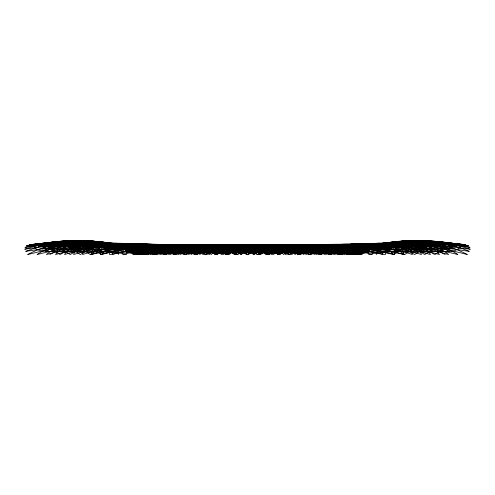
<?xml version="1.0" encoding="UTF-8"?>
<svg xmlns="http://www.w3.org/2000/svg" width="495" height="495" viewBox="0 0 495 495"><rect width="100%" height="100%" fill="white"/><g stroke="black" fill="none" stroke-linecap="round" stroke-linejoin="round"><path stroke-width="0.74" d="M90.245 254.523L115.193 249.344L134.448 246.702L143.21 246.163L165.862 246.918L199.145 247.24L312.815 247.166L351.79 246.163L360.552 246.702L379.807 249.344L404.755 254.523C413.368 248.533 423.281 241.727 434.059 241.362L434.313 241.894L433.54 242.643L431.634 243.478L424.271 244.883L412.979 245.551L376.546 246.306L344.223 249.171L316.194 249.901L257.326 250.192L188.546 250.006L150.777 249.171L118.46 246.306L82.022 245.551L70.729 244.883L63.366 243.478L61.46 242.643L60.687 241.894L60.941 241.362C71.719 241.727 81.632 248.533 90.245 254.523L95.64 250.977L117.754 247.358L136.311 245.848L159.235 246.535L163.22 249.987L166.499 254.523C148.655 246.467 128.917 245.025 109.68 243.317C98.746 242.977 89.434 249.455 80.283 254.523C72.146 249.171 63.49 242.179 53.349 241.956L52.433 242.488L52.538 243.33L56.418 245.359L65.736 246.776L117.971 248.094L142.319 251.336L171.332 251.998L232.304 252.221L313.502 252.079L352.681 251.336L377.029 248.094L429.264 246.776L438.582 245.359L442.462 243.33L442.567 242.488L441.651 241.956C431.51 242.179 422.854 249.171 414.717 254.523L398.921 246.009L394.311 244.431L389.794 243.552L385.32 243.317L371.083 245.105L351.79 246.163L314.065 246.819L273.061 246.77L269.676 247.166L261.849 249.195L247.5 254.523C238.2 245.755 218.103 239.487 211.532 254.523C199.714 247.475 185.767 245.211 172.198 244.747L171.815 246.819L173.974 254.523C156.29 246.98 136.905 244.53 117.866 243.361C111.437 242.049 107.768 249.047 109.587 254.523C130.587 251.039 151.458 245.774 172.829 244.907C188.1 244.53 204.194 246.194 217.392 254.523C224.823 240.7 242.996 246.108 255.346 245.136C265.202 244.796 278.914 243.101 283.468 254.523C295.286 247.475 309.233 245.211 322.802 244.747L323.186 246.819L321.026 254.523C340.461 246.318 361.833 243.924 382.746 243.249C390.803 241.746 403.84 243.843 403.388 254.523C382.022 247.735 359.574 244.945 337.219 244.468L330.264 254.523C374.214 236.957 422.705 243.02 467.311 254.523C452.343 246.64 435.755 241.814 418.844 240.886L418.758 240.558L411.722 240.731L387.307 243.973L380.606 244.313L308.954 245.174L255.346 245.136L251.231 245.675L244.085 247.995L240.91 249.777L235.379 254.523C210.957 237.383 178.8 246.937 152.683 254.523L151.334 251.72L150.777 249.171L150.251 245.607L150.567 244.245L157.93 244.419L164.736 254.523C146.322 247.624 126.689 244.165 107.106 243.156C99.99 242.16 91.086 246.306 91.612 254.523C115.273 247.141 140.221 244.134 164.971 244.586L169.179 249.746L174.166 254.523C190.16 249.121 206.891 244.394 223.938 245.167C234.5 244.301 245.947 246.652 253.539 254.523C261.991 247.364 273.339 244.876 284.198 245.044C289.804 244.542 293.752 249.523 294.878 254.523C317.611 242.321 344.124 244.641 369.016 243.856C382.375 245.638 407.496 235.868 412.391 254.523C381.181 243.917 347.96 243.336 315.389 244.87C275.239 245.223 235.088 244.976 194.943 245.013C170.107 244.815 145.282 244.165 120.452 243.738C108.591 244.481 86.285 237.649 82.609 254.523C104.563 247.562 127.543 244.066 150.567 244.245L151.854 244.771L154.038 246.881L160.429 254.523C116.993 237.575 69.684 242.637 24.75 249.226C43.597 243.175 63.44 239.735 83.278 240.731L107.693 243.973L114.395 244.307L186.046 245.174L247.5 245.143L254.702 246.628L257.858 248.001L354.216 248.657L368.75 245.563L384.324 243.546L396.52 242.797L409.792 242.977L428.534 244.264L470.25 249.226C447.703 241.919 423.602 238.714 399.997 241.442C383.093 244.01 364.184 242.352 350.51 254.523C365.694 249.369 380.946 242.748 397.145 241.993C418.108 240.607 439.449 240.316 460.016 245.217C435.124 244.14 410.2 244.555 385.296 244.437C372.005 243.738 357.563 244.561 347.552 254.523C381.911 240.972 420.905 235.416 456.712 246.652C431.188 246.201 405.653 246.665 380.148 245.26C367.562 244.227 353.325 244.134 344.297 254.523C377.425 242.166 416.345 233.603 449.274 251.411L399.36 250.977L381.905 251.794L342.794 252.308L232.019 252.524L142.207 252.209L113.095 251.794L95.64 250.977L45.726 251.411C66.689 240.384 91.006 238.881 113.844 243.961C124.715 245.613 135.735 245.768 146.687 246.052C151.352 247.407 154.954 250.946 158.054 254.523C141.626 247.401 123.694 244.821 106.041 242.723C93.023 241.826 81.18 248.385 70.203 254.523L57.785 246.417L51.01 243.398L48.225 242.754L34.984 245.217C59.876 244.14 84.8 244.555 109.704 244.437C122.995 243.738 137.437 244.561 147.448 254.523C114.982 240.749 78.798 238.454 44.241 243.231L43.523 244.159L44.061 245.353C56.207 251.776 71.175 248.243 84.441 249.443C101.011 250.167 118.54 247.661 134.139 254.523L134.547 245.879L135.005 244.703L136.75 243.856L196.818 245.235L306.337 245.167L396.433 243.051L404.854 242.501L411.345 241.084L418.844 240.886L441.651 241.956L465.913 244.759C445.611 242.513 425.193 240.867 404.762 241.244C387.536 242.018 371.343 248.44 355.435 254.523C367.766 245.334 382.907 242.958 397.77 241.678C421.895 238.757 446.546 241.405 470.009 247.389C427.408 241.548 383.408 238.411 342.484 254.523L351.735 247.048L355.447 244.74L358.25 243.856L396.433 243.051L414.556 243.917L434.567 246.201L469.285 251.355C428.255 234.11 381.521 239.667 340.758 254.523C350.392 241.721 367.476 246.095 381.156 243.961C408.437 242.717 435.823 242.377 463.066 244.561C437.332 240.923 411.184 241.449 385.32 243.317C367.488 244.914 349.377 247.24 332.857 254.523C339.193 242.327 354.043 246.25 365.143 245.526C394.422 247.952 423.726 249.369 453.135 248.756L440.791 244.629L428.509 241.944L416.159 240.681L409.984 240.613L389.491 245.613L377.246 247.358L318.044 249.084L186.182 249.158L125.142 247.778L111.14 246.646L89.576 241.48L83.76 240.558L62.079 241.152L29.087 244.759C49.389 242.513 69.807 240.867 90.239 241.244C107.465 242.018 123.657 248.44 139.565 254.523C129.028 247.512 116.87 242.767 104.099 242.717C78.328 238.169 51.901 241.436 26.353 245.829C50.236 243.521 74.256 240.719 98.27 242.488C113.497 244.703 128.118 249.839 142.721 254.523C136.502 250.705 130.228 246.807 123.267 244.481C113.757 241.975 103.709 243.868 94.007 242.835C71.138 238.757 47.409 241.603 24.991 247.389C67.592 241.548 111.592 238.411 152.516 254.523C147.541 250.705 143.018 245.44 136.75 243.856L98.567 243.051L80.444 243.917L60.433 246.201L25.715 251.355C42.675 245.087 60.65 240.279 78.841 240.681C104.433 241.164 130.346 245.118 154.242 254.523C144.608 241.721 127.524 246.095 113.844 243.961C86.563 242.717 59.177 242.377 31.934 244.561C57.668 240.923 83.816 241.455 109.68 243.317C127.512 244.914 145.623 247.24 162.143 254.523C155.807 242.327 140.957 246.25 129.857 245.526C100.578 247.952 71.274 249.369 41.865 248.756C76.892 234.085 116.375 241.882 150.703 254.523C141.675 244.134 127.438 244.227 114.852 245.26C89.348 246.665 63.812 246.201 38.288 246.652L44.637 244.864L57.451 242.222L70.556 240.743L78.841 240.681L101.135 247.624L107.502 248.775L123.465 249.666L160.157 250.451L306.089 250.687L371.535 249.666L387.498 248.775L393.865 247.624L410.881 242.006L417.836 240.477L432.921 241.152L449.076 242.711L468.647 245.829C444.764 243.521 420.744 240.719 396.73 242.488C381.503 244.703 366.882 249.839 352.279 254.523C360.057 249.901 367.946 244.505 377.134 243.361C404.452 242.575 431.461 248.162 457.881 254.523C427.804 234.481 388.402 239.685 357.291 254.523C365.762 249.721 374.542 245.025 384.225 243.286M134.139 254.523C148.816 248.329 164.854 246.058 180.656 245.062L195.278 254.523C208.141 249.864 221.432 245.539 235.212 245.019C246.807 245.656 257.691 250.26 268.339 254.523C277.256 250.693 298.268 235.601 300.403 254.523C313.997 247.599 329.342 245.112 344.433 244.245L344.749 245.613L344.223 249.171L343.666 251.72L342.317 254.523C316.2 246.937 284.043 237.383 259.621 254.523C250.662 243.602 231.425 241.473 223.325 254.523C210.573 245.774 194.566 244.728 179.611 244.87L178.856 245.118C177.049 247.877 178.652 251.503 178.881 254.523C133.755 236.393 83.03 242.915 37.119 254.523C56.282 241.492 80.728 239.258 103.102 243.02C115.972 248.063 129.758 246.875 143.265 247.048C168.418 246.541 193.576 247.048 218.734 246.702C239.215 245.724 259.974 246.349 279.131 254.523C285.448 252.103 304.035 238.794 303.126 254.523C319.046 247.073 336.81 246.194 354.086 245.792C363.844 244.907 378.972 242.389 382.901 254.523C365.403 249.956 347.465 246.448 329.311 246.572L325.295 250.557L319.82 254.523C307.339 250.748 294.568 247.444 281.482 246.813C273.271 247.624 265.803 251.46 258.266 254.523L238.268 247.983L227.694 250.718L215.87 254.523C209.552 252.103 190.965 238.794 191.874 254.523C163.133 241.016 130.723 247.11 101.252 254.523C91.445 248.329 80.803 242.247 69.158 240.712L68.564 240.991L68.892 241.511C90.09 247.327 112.835 242.797 134.547 245.879C173.677 249.313 213.011 248.094 252.24 248.459C290.887 248.267 329.621 248.966 368.15 245.334C387.325 243.051 407.465 247.03 426.108 241.511L426.436 240.991L425.842 240.712C414.197 242.247 403.555 248.329 393.748 254.523L371.535 249.666L361.969 248.063L344.532 246.46L299.797 246.986L188.861 246.869L158.431 246.374L150.468 246.46L149.929 247.296L150.69 250.303L154.514 254.523L176.956 249.084L190.6 247.222L196.954 246.875L372.914 246.838L379.51 246.318L391.898 243.02L398.246 241.826L411.24 240.558L418.844 240.886L413.467 242.519L405.3 243.305L374.517 244.029L328.513 246.331L247.5 247.054L166.487 246.331L120.483 244.029L89.7 243.305L81.533 242.519L76.156 240.886C59.245 241.814 42.657 246.64 27.689 254.523C73.687 242.934 123.967 236.666 169.253 254.523L164.971 244.586C179.004 245.229 193.384 247.537 205.772 254.523C212.844 235.769 235.552 249.932 247.5 254.523C256.682 250.519 265.964 245.755 276.123 245.037C291.456 245.458 306.405 249.585 320.834 254.523L325.821 249.746L329.8 244.703L337.219 244.468L335.233 249.523L331.508 254.523C316.231 249.437 300.378 245.384 284.198 245.044C274.787 245.842 266.36 250.693 257.914 254.523C247.995 250.39 237.909 245.687 227.026 245.025C212.485 245.508 198.377 249.728 184.746 254.523L172.829 244.907L165.2 244.703L150.251 245.607L134.324 247.661L117.829 250.266L100.603 254.523C101.067 232 130.414 248.812 140.147 254.523C119.536 247.37 98.357 239.574 76.156 240.886L76.242 240.558L83.76 240.558L92.751 241.09L109.704 244.437L120.737 245.916L158.122 247.537L238.268 247.983L247.5 246.696L298.046 246.875L304.4 247.222L318.044 249.084L340.486 254.523L344.31 250.303L345.034 248.595L345.071 247.296L344.532 246.46C328.655 245.978 312.054 247.661 297.427 254.523C296.214 239.128 274.106 250.885 266.83 254.523L261.805 249.895L258.767 248.317L251.615 246.727L247.5 247.246L179.759 247.556L115.038 245.86L97.23 241.678L83.278 240.731C102.267 240.817 120.384 247.358 137.709 254.523C129.238 249.721 120.458 245.025 110.775 243.286M393.748 254.523C388.389 248.583 381.008 243.732 372.673 244.542C357.576 245.724 342.435 248.397 328.501 254.523L333.302 248.36L335.765 246.535L336.971 246.714C336.303 250.26 332.603 252.271 330.115 254.523L308.818 249.158L295.855 247.24L289.816 246.856L280.801 249.202L269.057 254.523C254.993 250.866 236.703 240.372 223.802 252.004L198.037 252.134L197.573 254.523C185.365 248.812 171.815 246.677 158.431 246.374L158.029 246.714C142.467 247.457 127.147 250.606 112.099 254.523L113.095 251.794L115.193 249.344L117.754 247.358L120.737 245.916L123.917 245.105L127.215 244.926L172.928 246.856L227.032 246.795L236.233 248.317L240.322 249.87L247.5 254.523C265.394 240.081 289.983 249.035 309.585 254.523L321.8 246.72C338.877 246.807 355.781 250.024 372.197 254.523L372.457 251.955C370.248 244.146 360.348 244.802 354.086 245.792C342.064 247.011 330.165 249.783 319.034 254.523L321.96 247.481L321.8 246.72C309.369 246.795 296.672 248.7 285.553 254.523C280.981 241.634 265.134 249.381 255.371 247.259C245.922 246.659 234.395 245.594 228.17 254.523C221.605 251.213 201.385 240.415 198.037 252.134L203.439 254.523C207.021 239.939 226.555 249.734 234.568 254.523C237.977 250.786 242.55 248.243 247.5 247.246C252.45 248.243 257.023 250.786 260.432 254.523C268.445 249.734 287.979 239.939 291.561 254.523C303.249 248.762 316.392 246.764 329.311 246.572L326.446 250.074L323.891 254.523C343.344 245.817 364.994 244.778 385.927 244.283L397.77 241.678L411.722 240.731C391.96 241.257 373.304 248.156 354.853 254.523C363.59 249.641 372.574 244.227 382.746 243.249C405.021 244.487 427.043 249.035 448.649 254.523C419.092 231.109 378.359 245.13 346.048 254.523C351.957 250.458 357.6 245.136 364.834 243.676C390.171 242.569 415.163 248.144 439.517 254.523C427.971 241.331 408.035 241.084 391.935 243.187C373.762 244.14 355.886 248.812 338.648 254.523C342.713 250.934 346.129 245.761 351.444 244.041C375.185 243.348 398.747 247.692 421.406 254.523C417.446 243.101 402.67 242.234 392.516 243.02C379.665 242.909 367.977 248.49 356.975 254.523L385.927 244.283L374.641 247.853L358.578 254.523C372.599 246.337 388.464 241.566 404.7 241.003L404.762 241.244C386.063 244.128 367.271 248.038 349.321 254.523C356.165 250.179 362.934 244.815 371.145 243.503C379.95 243.348 396.421 240.576 394.397 254.523C371.139 248.236 346.927 244.685 322.802 244.747C307.37 244.716 290.986 245.965 277.608 254.523C270.183 240.477 250.637 244.641 241.461 254.523C218.815 237.272 188.001 247.178 163.492 254.523L159.767 249.523L157.93 244.419C172.421 245.211 187.197 247.605 200.122 254.523C204.8 235.657 226.691 250.334 237.086 254.523C247.005 250.39 257.097 245.687 267.974 245.025C282.515 245.508 296.623 249.728 310.254 254.523L322.171 244.907C343.542 245.78 364.413 251.033 385.413 254.523C387.239 249.047 383.563 242.049 377.134 243.361M376.41 254.523C378.316 250.371 377.159 242.612 371.145 243.503C352.452 244.573 333.358 246.733 316.119 254.523C316.348 251.503 317.951 247.877 316.144 245.118L315.389 244.87C300.434 244.728 284.427 245.774 271.675 254.523C262.183 240.972 239.283 242.086 229.327 254.523C203.061 237.433 169.463 246.745 141.638 254.523L142.319 251.336L142.529 245.155L143.556 244.041C160.974 244.375 178.874 246.56 194.597 254.523C196.732 235.601 217.744 250.693 226.661 254.523C237.309 250.26 248.193 245.656 259.788 245.019C273.568 245.539 286.859 249.864 299.723 254.523L314.344 245.062C330.146 246.058 346.184 248.329 360.861 254.523C379.059 246.956 399.366 250.414 418.566 249.4C429.208 248.397 441.379 251.064 450.939 245.353L451.477 244.159L450.759 243.231C440.958 241.356 432.562 249.765 424.797 254.523C413.82 248.385 401.977 241.826 388.959 242.723C370.495 244.734 352.069 248.187 334.571 254.523L340.962 246.881L343.907 244.295L352.081 244.344C378.613 242.024 405.028 247.321 430.446 254.523C423.813 243.163 408.319 241.956 396.52 242.797C382.901 242.68 370.396 248.626 358.473 254.523L379.962 245.86C342.67 246.535 305.217 248.973 267.968 246.795M223.802 252.004L221.834 254.523C197.926 241.053 168.981 247.976 144.033 254.523L142.207 252.209L141.36 250.105L141.347 248.342L142.016 247.011L143.21 246.163L144.8 245.842L152.806 246.306L167.452 248.49L174.141 250.142L186.368 254.523L186.213 248.663L187.58 246.986C194.232 247.104 199.85 251.912 205.753 254.523C216.55 250.977 227.539 247.481 238.943 246.708M101.252 254.523C107.297 247.457 116.678 242.606 126.095 245.112C141.514 245.402 156.903 248.453 171.109 254.523L168.554 250.074L165.949 246.72L158.029 246.714C158.697 250.26 162.397 252.271 164.885 254.523L186.182 249.158L199.145 247.24L205.184 246.856L214.199 249.202L225.943 254.523C236.981 251.151 248.044 246.3 259.807 246.751C273.395 246.355 286.574 250.507 299.401 254.523C304.276 251.974 308.806 248.54 314.065 246.819C330.202 247.017 346.123 250.26 361.628 254.523C364.765 250.619 361.226 245.143 356.499 245.539C341.946 246.083 327.368 248.768 313.941 254.523L315.272 248.645L314.857 246.943C302.705 246.535 290.15 248.564 279.409 254.523L275.901 249.987L270.988 247.352L261.805 249.895L253.985 254.523C237.606 239.834 213.92 249.294 195.599 254.523C190.724 251.974 186.194 248.54 180.935 246.819C164.798 247.017 148.877 250.26 133.372 254.523C130.234 250.619 133.774 245.143 138.501 245.539C153.054 246.083 167.632 248.768 181.059 254.523L179.728 248.645L180.143 246.943C192.295 246.535 204.85 248.564 215.591 254.523C217.763 250.167 222.156 247.141 227.032 246.795M256.057 246.708C267.461 247.481 278.45 250.977 289.247 254.523C295.15 251.912 300.768 247.104 307.42 246.986L308.787 248.663L308.632 254.523L320.859 250.142L327.548 248.49L342.193 246.306L350.2 245.842L351.79 246.163L352.985 247.011L353.653 248.342L353.64 250.099L352.793 252.209L350.967 254.523C326.019 247.976 297.074 241.053 273.16 254.523C266.081 242.977 249.301 246.065 241.016 254.523C232.631 248.243 214.743 241.17 209.447 254.523C182.364 241.238 150.709 247.308 122.803 254.523L122.543 251.955C124.752 244.146 134.652 244.802 140.914 245.792C152.936 247.011 164.835 249.783 175.966 254.523L173.04 247.481L173.201 246.72L185.415 254.523C197.301 250.835 209.447 247.451 221.939 246.77C230.893 247.562 239.159 251.448 247.5 254.523C257.388 245.904 283.053 237.489 289.228 254.523C301.616 247.537 315.996 245.229 330.029 244.592L325.747 254.523C341.253 248.193 357.978 245.495 374.548 243.738M95.64 250.977C110.051 239.493 131.095 243.478 144.491 254.523C128.508 248.626 112.062 242.958 95.003 241.442C78.99 240.855 63.688 247.03 49.847 254.523M399.36 250.977C385.555 239.128 366.176 244.443 353.145 254.523L372.525 247.661L390.901 242.717L391.898 243.02L384.559 244.839L376.788 245.421L302.872 245.817L135.952 245.718L112.34 245.118L103.102 243.02L104.099 242.717L116.034 245.761L135.976 254.523C108.776 240.601 71.961 234.314 46.351 254.523C73.693 247.543 101.809 241.931 130.173 243.676C137.4 245.136 143.043 250.458 148.952 254.523C131.509 248.738 113.547 243.979 95.189 242.463C81.415 241.405 64.963 243.416 55.483 254.523C77.833 248.676 100.633 243.521 123.855 243.503C132.066 244.815 138.835 250.179 145.679 254.523L126.008 248.509L96.754 241.826C110.899 241.876 124.177 247.877 136.422 254.523L120.359 247.853L114.84 246.058L138.025 254.523C127.023 248.49 115.335 242.909 102.484 243.02C92.33 242.234 77.554 243.101 73.594 254.523C96.259 247.692 119.815 243.348 143.556 244.041C148.871 245.761 152.287 250.934 156.352 254.523L143.414 250.458L129.368 246.943L110.676 243.546L95.189 242.463L91.031 241.616L90.3 241.003C108.201 241.832 125.198 248.391 141.855 254.523C132.369 247.63 120.904 243.033 109.073 244.283L125.643 250.024L127.753 250.334L254.09 249.777L365.038 250.377L368.744 250.204L382.66 245.118L396.73 242.488L398.246 241.826C384.324 242.222 371.448 248.719 359.024 254.523L369.357 250.024L350.311 249.69L336.946 254.523L339.273 251.943L343.969 248.044L346.215 246.788L350.2 245.842L367.674 246.374L387.498 248.775L399.36 250.977L404.755 254.523M264.578 246.733C254.894 247.531 245.842 251.411 236.734 254.523C229.197 251.46 221.729 247.624 213.518 246.819C200.432 247.444 187.661 250.748 175.18 254.523L169.705 250.557L165.689 246.572C176.666 246.739 187.729 248.205 198.037 252.134M388.959 242.723C408.455 238.683 428.225 244.907 445.154 254.523M354.216 248.657L371.522 248.44L374.641 247.853C289.928 248.799 205.072 248.781 120.359 247.853L123.478 248.44L140.784 248.657L256.732 247.983M237.272 251.955L132.072 252.376L125.643 250.024C200.456 249.622 275.443 250.612 350.311 249.69M225.386 251.98L244.072 251.943M191.973 252.153L130.89 252.184L136.527 254.523C124.604 248.626 112.099 242.68 98.48 242.797C86.681 241.956 71.187 243.163 64.554 254.523C104.637 242.971 149.886 237.328 189.201 254.523C188.713 235.645 208.593 250.928 216.222 254.523C227.589 250.117 239.264 245.638 251.565 245.019C264.621 245.57 277.113 249.987 289.235 254.523C296.257 251.256 313.867 235.329 311.039 254.523C327.801 246.628 346.525 244.493 364.834 243.676C370.347 243.689 368.49 251.002 368.726 254.523C388.346 249.87 408.814 252.679 428.812 251.788C438.824 250.012 453.55 255.241 460.894 246.448L460.511 245.087C451.285 240.347 442.264 250.006 434.944 254.523L423.448 248.657L412.607 244.468L402.256 242.284L397.145 241.993L380.148 245.26L360.552 246.702L319.832 247.871L250.916 247.995M240.304 246.628L254.702 246.628M238.015 251.955L256.985 251.955M250.928 251.943L263.328 251.967L265.673 254.523C291.945 237.433 325.537 246.745 353.362 254.523L352.081 244.344L304.53 245.805L207.751 245.935L173.757 245.514L122.011 243.552L119.295 244.945L118.46 246.306L117.829 250.266L118.59 254.523M303.027 252.153L364.11 252.184L257.728 251.955M264.491 251.974L296.963 252.134M106.041 242.723C89.743 239.716 73.953 246.782 60.056 254.523C52.73 250.006 43.715 240.347 34.489 245.087L34.105 246.448L35.238 248.026L37.502 249.839L42.471 251.058L57.872 251.695L109.265 252.097L117.959 252.599L126.454 254.523L126.367 246.844L127.654 244.326L130.173 243.676L138.031 244.097L152.844 245.65L166.363 248.286L178.466 252.134L183.961 254.523C181.133 235.329 198.743 251.256 205.765 254.523C217.887 249.987 230.379 245.57 243.435 245.019C255.736 245.638 267.411 250.117 278.778 254.523C286.407 250.928 306.287 235.645 305.799 254.523C322.363 246.584 341.08 244.029 359.259 244.047L360.459 245.879L360.861 254.523M230.422 246.733L238.268 247.983M257.858 248.001L263.328 251.967"/></g></svg>
